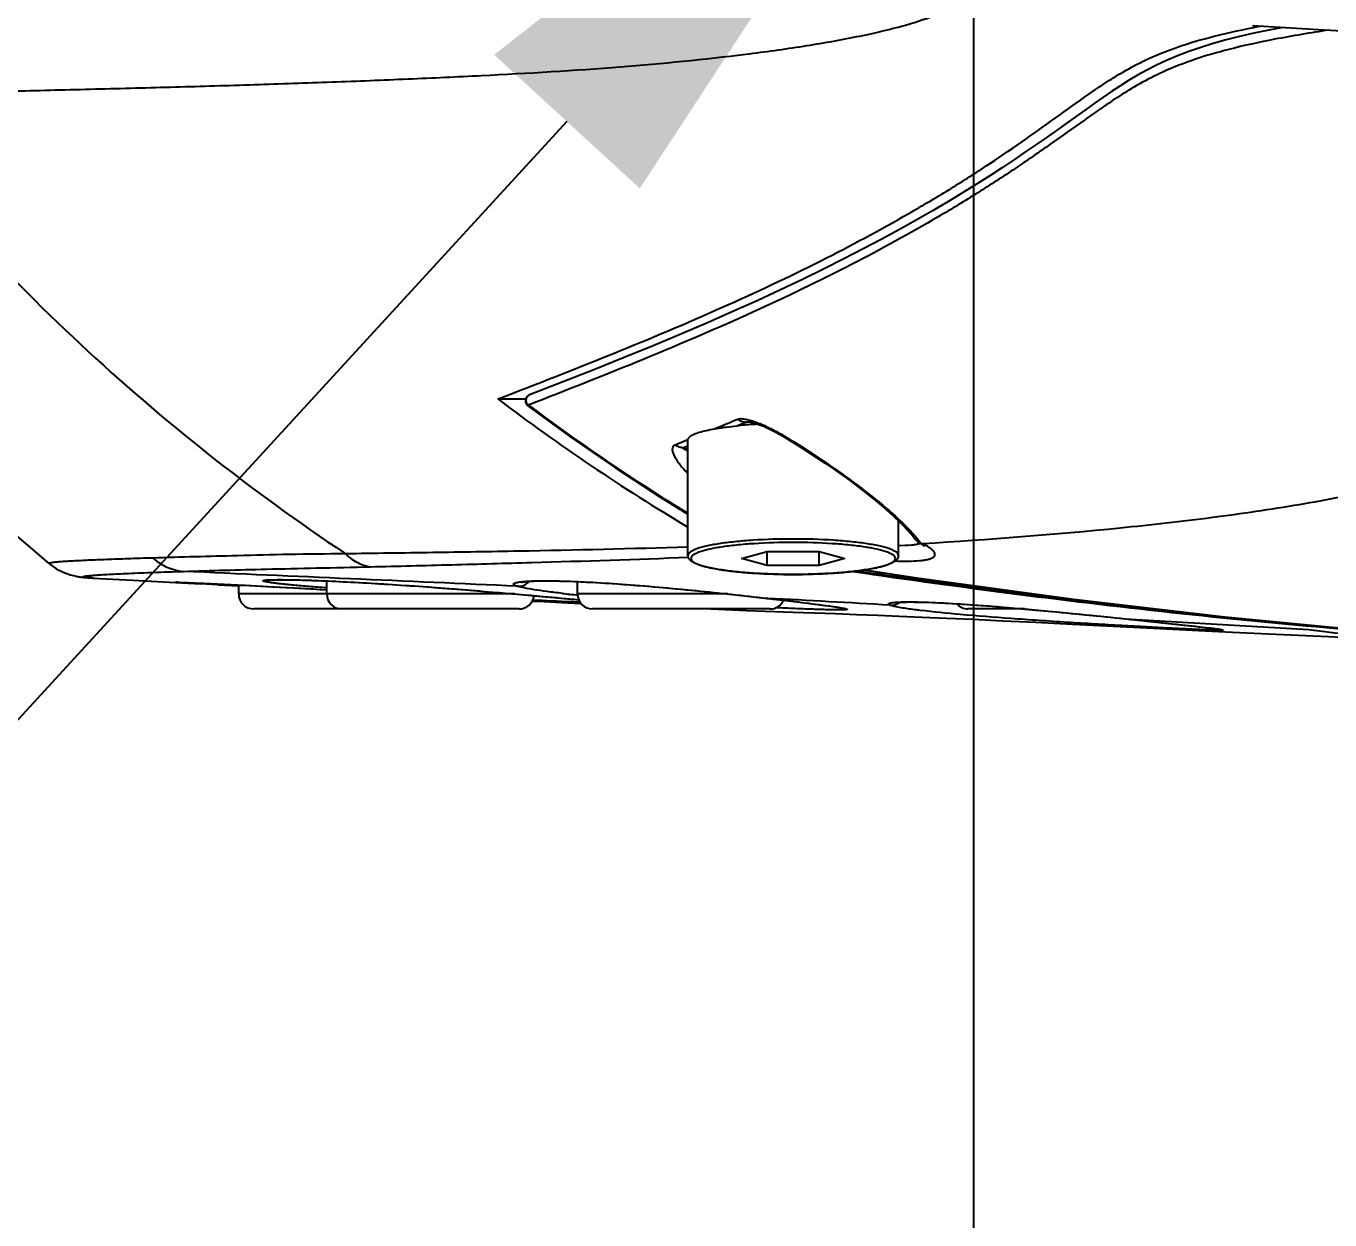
# Model space of a CAD drawing. Header units: millimetres. Extents: x 4086 to 8300, y 123 to 1549.
# Drawn here: x 7004.34 to 7015.18, y 966.24 to 976.17 of the extents above; entities that cross this region are included whole.
import ezdxf
from ezdxf import colors
from ezdxf.entities.mleader import LeaderData, LeaderLine
from ezdxf.math import Vec2, Vec3

# ---------------------------------------------------------------- set-up
doc = ezdxf.new("R2010")
doc.units = ezdxf.units.MM
for name, color, linetype in [('外形图', 7, 'Continuous'), ('多重引线', 7, 'Continuous'), ('尺寸标注', 7, 'Continuous')]:
    doc.layers.add(name, color=color, linetype=linetype)
doc.styles.add('思源黑', font='SourceHanSansCN-Normal.ttf')
doc.dimstyles.new('尺寸标注_1_4比例', dxfattribs={"dimtxt": 7, "dimasz": 6, "dimexe": 2, "dimexo": 1.5, "dimgap": 1, "dimtad": 1, "dimdec": 1, "dimlfac": 4, "dimdsep": 46, "dimtxsty": '思源黑', "dimcen": 0.09, "dimadec": 0, "dimazin": 0, "dimtp": 0.01, "dimtm": 0.01, "dimtfac": 1, "dimtdec": 1, "dimtofl": 0, "dimtmove": 0, "dimatfit": 3, "dimfxl": 1, "dimtolj": 1, "dimarcsym": 0})

# ---------------------------------------------------------------- blocks, each defined once
blk = doc.blocks.new('*D803')
at = {"layer": 'Defpoints', "color": 0}
for p in [(7012.217, 979.059), (7029.092, 964.726), (7029.092, 958.617)]:
    blk.add_point(p, dxfattribs=at)
at = {"layer": '尺寸标注', "color": 0, "lineweight": -2}
for p, q in [((7012.217, 977.559), (7012.217, 956.617)), ((7029.092, 963.226), (7029.092, 956.617)), ((7018.217, 958.617), (7023.092, 958.617)), ((7029.092, 958.617), (7054.613, 958.617))]:
    blk.add_line(p, q, dxfattribs=at)
at = {"layer": '尺寸标注', "color": 0}
for points in [[(7018.217, 959.617), (7018.217, 957.617), (7012.217, 958.617)], [(7023.092, 957.617), (7023.092, 959.617), (7029.092, 958.617)]]:
    blk.add_solid(points, dxfattribs=at)
at = {"layer": '尺寸标注', "color": 0, "insert": (7044.978, 963.241), "char_height": 7, "attachment_point": 5, "style": '思源黑'}
blk.add_mtext('\\A1;67.5', dxfattribs=at)

msp = doc.modelspace()

# ---------------------------------------------------------------- linework, layer by layer
at = {"layer": '外形图'}
for p, q in [((7014.5397, 976.1738), (7015.0885, 976.1412)), ((7014.5971, 976.1686), (7014.6043, 976.17)), ((7008.7962, 973.2072), (7008.5249, 973.1019)), ((7008.2603, 973.068), (7008.4923, 973.068)), ((7008.5084, 973.0129), (7008.5101, 973.0115)), ((7008.5105, 973.0112), (7008.5107, 973.011)), ((7010.3489, 972.8769), (7010.3483, 972.8769)), ((7010.3484, 972.8776), (7010.3486, 972.8776)), ((7010.3486, 972.8776), (7010.349, 972.8776)), ((7010.3541, 972.8772), (7010.3489, 972.8769)), ((7009.735, 972.6871), (7009.8422, 972.7303)), ((7009.8424, 971.7662), (7009.8424, 972.7292)), ((7010.6118, 972.7708), (7010.6278, 972.7614)), ((7010.6275, 972.7692), (7010.6312, 972.767)), ((7009.8006, 972.6618), (7009.8424, 972.6786)), ((7011.5924, 971.7662), (7011.5924, 972.0557)), ((7010.2874, 971.7416), (7010.5024, 971.7998)), ((7010.5024, 971.6833), (7010.2874, 971.7416)), ((7010.5024, 971.7998), (7010.9324, 971.7998)), ((7010.5024, 971.6833), (7010.5024, 971.7998)), ((7010.9324, 971.7998), (7011.1474, 971.7416)), ((7010.9324, 971.6833), (7010.9324, 971.7998)), ((7011.1474, 971.7416), (7010.9324, 971.6833)), ((7010.9324, 971.6833), (7010.5024, 971.6833)), ((7004.8757, 971.5794), (7004.8923, 971.5784)), ((7004.8923, 971.5784), (7005.2244, 971.5602)), ((7005.2244, 971.5602), (7005.5788, 971.5412)), ((7005.5788, 971.5412), (7005.7893, 971.5301)), ((7005.5889, 971.5434), (7005.5893, 971.5434)), ((7005.5893, 971.5434), (7005.5904, 971.5434)), ((7005.5904, 971.5434), (7005.592, 971.5433)), ((7005.592, 971.5433), (7005.5954, 971.5433)), ((7005.5954, 971.5433), (7005.5998, 971.5432)), ((7005.5998, 971.5432), (7005.6075, 971.543)), ((7005.6075, 971.543), (7005.6233, 971.5425)), ((7005.6233, 971.5425), (7005.6495, 971.5416)), ((7005.6495, 971.5416), (7005.7055, 971.5395)), ((7005.7055, 971.5395), (7005.7773, 971.5364)), ((7005.7773, 971.5364), (7005.8723, 971.5321)), ((7005.789, 971.5301), (7005.7883, 971.5301)), ((7005.9307, 971.5229), (7005.7893, 971.5301)), ((7005.8723, 971.5321), (7005.9801, 971.5269)), ((7005.9307, 971.5229), (7006.1049, 971.5144)), ((7005.9801, 971.5269), (7006.0976, 971.5211)), ((7006.0976, 971.5211), (7006.2419, 971.5137)), ((7006.1049, 971.4462), (7006.1049, 971.5207)), ((7006.2419, 971.5137), (7006.3886, 971.506)), ((7006.3482, 971.5629), (7006.3483, 971.563)), ((7006.3886, 971.506), (7006.5569, 971.4969)), ((7006.4063, 971.5643), (7006.4247, 971.5646)), ((7006.4247, 971.5646), (7006.4465, 971.5647)), ((7006.4465, 971.5647), (7006.4719, 971.5647)), ((7006.4719, 971.5647), (7006.5009, 971.5645)), ((7006.5009, 971.5645), (7006.5338, 971.564)), ((7006.5338, 971.564), (7006.5708, 971.5633)), ((7006.5569, 971.4969), (7006.7487, 971.4863)), ((7006.5708, 971.5633), (7006.6122, 971.5624)), ((7006.6122, 971.5624), (7006.6583, 971.5611)), ((7006.6583, 971.5611), (7006.7095, 971.5594)), ((7006.7095, 971.5594), (7006.7663, 971.5573)), ((7006.7663, 971.5573), (7006.829, 971.5548)), ((7006.829, 971.5548), (7006.8983, 971.5517)), ((7006.8376, 971.4462), (7006.8376, 971.5544)), ((7006.8983, 971.5517), (7006.9749, 971.5481)), ((7006.9749, 971.5481), (7007.0597, 971.5437)), ((7007.0597, 971.5437), (7007.1544, 971.5385)), ((7008.4544, 971.5479), (7008.455, 971.548)), ((7008.924, 971.4462), (7008.924, 971.5489)), ((7008.4019, 971.4462), (7006.1049, 971.4462)), ((7006.7487, 971.4863), (7006.8376, 971.4813)), ((7007.9972, 971.4799), (7008.1503, 971.4674)), ((7008.1503, 971.4674), (7008.2881, 971.4559)), ((7008.2199, 971.4617), (7008.2215, 971.4616)), ((7008.2881, 971.4559), (7008.4213, 971.4445)), ((7008.4213, 971.4445), (7008.5371, 971.4344)), ((7008.5371, 971.4344), (7008.6596, 971.4235)), ((7008.6596, 971.4235), (7008.7604, 971.4143)), ((7008.7604, 971.4143), (7008.8428, 971.4065)), ((7008.8428, 971.4065), (7008.9094, 971.4001)), ((7008.9094, 971.4001), (7008.934, 971.3976)), ((7010.1743, 971.4462), (7008.924, 971.4462)), ((7010.434, 971.4173), (7010.5506, 971.4038)), ((7010.5028, 971.4096), (7010.4991, 971.4098)), ((7010.4992, 971.41), (7010.5028, 971.4096)), ((7010.5506, 971.4038), (7010.6574, 971.3912)), ((7010.6574, 971.3912), (7010.7716, 971.3775)), ((7008.4376, 971.3212), (7006.2299, 971.3212)), ((7010.524, 971.3212), (7009.049, 971.3212)), ((7010.0316, 971.3212), (7010.3331, 971.3097)), ((7010.3331, 971.3097), (7010.7132, 971.2957)), ((7010.7132, 971.2957), (7010.803, 971.2924)), ((7010.7523, 971.38), (7010.7571, 971.3794)), ((7010.7716, 971.3775), (7010.8549, 971.3672)), ((7010.803, 971.2924), (7011.0705, 971.2826)), ((7010.8549, 971.3672), (7010.9238, 971.3584)), ((7010.9238, 971.3584), (7010.9804, 971.3509)), ((7010.9804, 971.3509), (7011.016, 971.3461)), ((7011.016, 971.3461), (7011.0462, 971.3418)), ((7011.0462, 971.3418), (7011.0633, 971.3392)), ((7011.0633, 971.3392), (7011.0781, 971.3369)), ((7011.0705, 971.2826), (7011.2454, 971.2761)), ((7011.0781, 971.3369), (7011.0909, 971.3349)), ((7011.5659, 971.3738), (7011.5658, 971.3738)), ((7011.6963, 971.3792), (7011.7244, 971.379)), ((7011.7244, 971.379), (7011.7564, 971.3785)), ((7011.7564, 971.3785), (7011.7926, 971.3777)), ((7011.7926, 971.3777), (7011.833, 971.3765)), ((7011.833, 971.3765), (7011.8779, 971.3748)), ((7011.8779, 971.3748), (7011.9274, 971.3726)), ((7011.9274, 971.3726), (7011.9817, 971.3699)), ((7011.9817, 971.3699), (7012.0413, 971.3667)), ((7012.0413, 971.3667), (7012.1065, 971.3627)), ((7012.1065, 971.3627), (7012.1781, 971.358)), ((7012.6422, 971.3212), (7012.1716, 971.3212)), ((7012.1781, 971.358), (7012.2562, 971.3526)), ((7012.2562, 971.3526), (7012.3412, 971.3462)), ((7012.3412, 971.3462), (7012.4336, 971.3389)), ((7012.4336, 971.3389), (7012.5347, 971.3305)), ((7012.5347, 971.3305), (7012.6459, 971.3209)), ((7011.2454, 971.2761), (7011.4203, 971.2693)), ((7011.4203, 971.2693), (7011.6001, 971.2621)), ((7011.6001, 971.2621), (7011.7895, 971.2542)), ((7011.7895, 971.2542), (7011.9933, 971.2454)), ((7011.9933, 971.2454), (7012.2159, 971.2353)), ((7012.2159, 971.2353), (7012.4618, 971.2238)), ((7012.4618, 971.2238), (7012.7353, 971.2106)), ((7012.7353, 971.2106), (7013.0398, 971.1955)), ((7013.1479, 971.2733), (7013.304, 971.2575)), ((7013.304, 971.2575), (7013.455, 971.2419)), ((7013.455, 971.2419), (7013.587, 971.2281)), ((7013.523, 971.2351), (7013.5252, 971.2349)), ((7013.5252, 971.2347), (7013.523, 971.2349)), ((7013.5252, 971.2345), (7013.6207, 971.2246)), ((7013.527, 971.2344), (7013.5252, 971.2345)), ((7015.0073, 971.1468), (7013.527, 971.2344)), ((7013.587, 971.2281), (7013.8906, 971.1958)), ((7013.8906, 971.1958), (7013.9916, 971.1849)), ((7013.9916, 971.1849), (7014.079, 971.1753)), ((7014.079, 971.1753), (7014.151, 971.167)), ((7013.7671, 971.1589), (7014.1994, 971.1373)), ((7014.151, 971.167), (7014.1932, 971.162)), ((7014.1793, 971.1639), (7014.1852, 971.1632)), ((7014.1932, 971.162), (7014.2142, 971.1594)), ((7014.2142, 971.1594), (7014.2311, 971.1572)), ((7014.2311, 971.1572), (7014.2404, 971.1559)), ((7014.2404, 971.1559), (7014.2481, 971.1548)), ((7014.2658, 971.1526), (7014.2668, 971.1524))]:
    msp.add_line(p, q, dxfattribs=at)
for points in [[(7014.7917, 976.1588), (7014.6736, 976.1363), (7014.5485, 976.1101), (7014.431, 976.0832), (7014.3192, 976.055), (7014.2117, 976.0251), (7014.1082, 975.9932), (7014.009, 975.9592), (7013.9142, 975.9231), (7013.8241, 975.885), (7013.7389, 975.8451), (7013.6583, 975.8036), (7013.5815, 975.7609), (7013.5077, 975.7168), (7013.4357, 975.6715), (7013.3646, 975.6246), (7013.2934, 975.5763), (7013.2215, 975.5262), (7013.1482, 975.4744), (7013.073, 975.4209), (7012.9955, 975.3656), (7012.9153, 975.3084), (7012.8319, 975.2494), (7012.7449, 975.1885), (7012.6537, 975.1257), (7012.5581, 975.0609), (7012.4577, 974.9941), (7012.3521, 974.9255), (7012.2413, 974.8551), (7012.125, 974.7829), (7012.003, 974.709), (7011.8751, 974.6335), (7011.7411, 974.5563), (7011.6007, 974.4776), (7011.4537, 974.3974), (7011.2999, 974.3158), (7011.1391, 974.2327), (7010.9709, 974.1482), (7010.795, 974.0623), (7010.6108, 973.9749), (7010.4179, 973.8858), (7010.2159, 973.795), (7010.0043, 973.7023), (7009.783, 973.6076), (7009.5517, 973.5109), (7009.3103, 973.412), (7009.0585, 973.3108), (7008.7962, 973.2072)], [(7015.0885, 976.1412), (7015.58, 976.1131), (7016.0716, 976.086), (7016.5631, 976.0598), (7017.0547, 976.0347), (7017.5462, 976.0106), (7018.0378, 975.9875), (7018.5293, 975.9654), (7019.0208, 975.9443), (7019.5123, 975.9242), (7020.0038, 975.9051), (7020.4953, 975.887), (7020.9867, 975.87), (7021.4781, 975.8539), (7021.9695, 975.8388), (7022.4608, 975.8248), (7022.9521, 975.8117), (7023.4434, 975.7997), (7023.9346, 975.7886)], [(7001.0927, 975.559), (7001.3853, 975.124), (7001.6946, 974.693), (7002.0168, 974.2718), (7002.3509, 973.8616), (7002.6957, 973.4634), (7003.0503, 973.0783), (7003.4133, 972.7075), (7003.7834, 972.3517), (7004.1591, 972.0119), (7004.5239, 971.7014)], [(7008.5249, 973.1019), (7008.5211, 973.1003), (7008.5165, 973.0979), (7008.5117, 973.0948), (7008.5071, 973.091), (7008.5026, 973.0865), (7008.4986, 973.0812), (7008.4952, 973.0752), (7008.4925, 973.0687), (7008.4908, 973.062), (7008.49, 973.0552), (7008.4901, 973.0483), (7008.4911, 973.0415), (7008.493, 973.0349), (7008.4958, 973.0285), (7008.4995, 973.0226), (7008.5037, 973.0173), (7008.5084, 973.0129)], [(7008.5108, 973.0109), (7008.8677, 972.7509), (7009.2385, 972.4953), (7009.6172, 972.249), (7009.8424, 972.1108)], [(7010.3484, 972.8776), (7010.3492, 972.8776), (7010.3511, 972.8775), (7010.3541, 972.8772), (7010.358, 972.8767), (7010.3628, 972.8759), (7010.3685, 972.8748), (7010.3751, 972.8734), (7010.3825, 972.8716), (7010.3906, 972.8695), (7010.3994, 972.867), (7010.4089, 972.8641), (7010.419, 972.8608), (7010.4297, 972.8571), (7010.441, 972.853), (7010.4529, 972.8485), (7010.4654, 972.8435), (7010.4786, 972.8379), (7010.4925, 972.8319), (7010.5072, 972.8252), (7010.5226, 972.818), (7010.5389, 972.81), (7010.556, 972.8013), (7010.5738, 972.7919), (7010.5924, 972.7817), (7010.6118, 972.7708)], [(7010.6278, 972.7614), (7010.6956, 972.7204), (7010.7682, 972.6754), (7010.8406, 972.6292), (7010.9124, 972.5822), (7010.9832, 972.5347), (7011.0525, 972.487), (7011.1199, 972.4393), (7011.1851, 972.392), (7011.2478, 972.3453), (7011.3077, 972.2994), (7011.3646, 972.2544), (7011.4182, 972.2107), (7011.4683, 972.1684), (7011.5149, 972.1276), (7011.5579, 972.0886)], [(7011.5579, 972.0886), (7011.597, 972.0513), (7011.6324, 972.016), (7011.664, 971.9828), (7011.6918, 971.9518), (7011.7159, 971.9232), (7011.7334, 971.9009)], [(7011.762, 971.876), (7011.7708, 971.8709), (7011.7825, 971.8639)], [(7011.7825, 971.8639), (7011.7921, 971.8578), (7011.7997, 971.8525), (7011.8054, 971.8483), (7011.8093, 971.8452), (7011.8115, 971.8432), (7011.812, 971.8427)], [(7004.5239, 971.7014), (7004.5412, 971.6877), (7004.5636, 971.6717), (7004.5845, 971.6584), (7004.6042, 971.6471), (7004.6228, 971.6375), (7004.6405, 971.6292), (7004.6577, 971.622), (7004.6742, 971.6157), (7004.6898, 971.6103), (7004.7044, 971.6057), (7004.7178, 971.602), (7004.73, 971.5989), (7004.7412, 971.5963), (7004.7516, 971.5941), (7004.7614, 971.5922), (7004.7706, 971.5906), (7004.7792, 971.5892), (7004.7874, 971.5879), (7004.7953, 971.5869), (7004.8028, 971.5859), (7004.8102, 971.585), (7004.8174, 971.5842), (7004.8245, 971.5835), (7004.8315, 971.5828), (7004.8386, 971.5822), (7004.8457, 971.5816), (7004.8529, 971.581), (7004.8603, 971.5805), (7004.8757, 971.5794)], [(7011.3137, 971.6462), (7011.7458, 971.5793), (7013.0482, 971.4016), (7014.3081, 971.2545), (7015.5438, 971.1357), (7016.7734, 971.0431), (7018.0198, 970.975), (7019.3108, 970.9304), (7019.3794, 970.9288)], [(7006.3483, 971.5614), (7006.3483, 971.5614), (7006.3489, 971.5615), (7006.35, 971.5616), (7006.3517, 971.5618), (7006.3539, 971.562), (7006.3567, 971.5623), (7006.36, 971.5625), (7006.3638, 971.5628), (7006.3681, 971.563), (7006.3729, 971.5633), (7006.3783, 971.5635), (7006.3843, 971.5637), (7006.3909, 971.5639), (7006.3982, 971.5641), (7006.4063, 971.5643)], [(7007.1544, 971.5385), (7007.2616, 971.5322), (7007.3205, 971.5285), (7007.3834, 971.5245), (7007.4509, 971.5201), (7007.5239, 971.5152), (7007.6014, 971.5097), (7007.6812, 971.504), (7007.7611, 971.4981), (7007.8403, 971.4921), (7007.919, 971.486), (7007.9972, 971.4799)], [(7008.4554, 971.5442), (7008.4553, 971.5442), (7008.4556, 971.5442), (7008.4568, 971.5445), (7008.4589, 971.545), (7008.462, 971.5455), (7008.4658, 971.5461), (7008.4705, 971.5468), (7008.476, 971.5475), (7008.4823, 971.5483), (7008.4893, 971.549), (7008.4971, 971.5497), (7008.5058, 971.5504), (7008.5152, 971.5511), (7008.5255, 971.5518), (7008.5366, 971.5524), (7008.5487, 971.553), (7008.5617, 971.5535), (7008.5757, 971.5539), (7008.5907, 971.5543), (7008.6068, 971.5547), (7008.624, 971.5549), (7008.6423, 971.5551), (7008.6618, 971.5552), (7008.6824, 971.5551), (7008.7043, 971.555), (7008.7275, 971.5547), (7008.7519, 971.5543), (7008.7775, 971.5538), (7008.8045, 971.5531), (7008.8328, 971.5523), (7008.8625, 971.5513), (7008.8937, 971.5501), (7008.9266, 971.5488), (7008.9612, 971.5472), (7008.9977, 971.5455), (7009.0363, 971.5435), (7009.0767, 971.5413), (7009.1193, 971.5388), (7009.1638, 971.536), (7009.2103, 971.533), (7009.2588, 971.5297), (7009.3095, 971.5261), (7009.3624, 971.5221), (7009.4177, 971.5178), (7009.4753, 971.5132), (7009.5355, 971.5082), (7009.5993, 971.5027), (7009.6675, 971.4966), (7009.7403, 971.4899), (7009.8171, 971.4826), (7009.8969, 971.4749), (7009.9776, 971.4668), (7010.0574, 971.4586), (7010.1357, 971.4503), (7010.2126, 971.4421), (7010.2881, 971.4338), (7010.3621, 971.4255), (7010.434, 971.4173)], [(7008.5477, 971.3874), (7008.6465, 971.3824), (7008.8388, 971.3731), (7008.952, 971.3677)], [(7011.0909, 971.3349), (7011.1017, 971.3331), (7011.1065, 971.3322), (7011.1108, 971.3315), (7011.1147, 971.3307), (7011.1182, 971.3301), (7011.1213, 971.3295), (7011.1239, 971.3289), (7011.1262, 971.3284), (7011.128, 971.328), (7011.1293, 971.3277), (7011.1302, 971.3275), (7011.1304, 971.3275)], [(7011.5658, 971.3738), (7011.5666, 971.374), (7011.5681, 971.3742), (7011.5702, 971.3745), (7011.5729, 971.3749), (7011.5762, 971.3752), (7011.58, 971.3756), (7011.5845, 971.376), (7011.5895, 971.3764), (7011.595, 971.3768), (7011.6012, 971.3772), (7011.6078, 971.3776), (7011.6151, 971.3779), (7011.6229, 971.3782), (7011.6313, 971.3785), (7011.6404, 971.3787), (7011.6501, 971.3789), (7011.6605, 971.3791), (7011.6716, 971.3792), (7011.6835, 971.3792), (7011.6963, 971.3792)], [(7012.6459, 971.3209), (7012.7698, 971.3096), (7012.838, 971.3033), (7012.9114, 971.2964), (7012.9892, 971.2889), (7013.0687, 971.2811), (7013.1479, 971.2733)], [(7013.0398, 971.1955), (7013.3808, 971.1783), (7013.7671, 971.1589)], [(7014.1994, 971.1373), (7014.4306, 971.126), (7014.6703, 971.1144), (7014.9172, 971.1027), (7015.1701, 971.0909), (7015.4273, 971.0791), (7015.6876, 971.0675), (7015.8832, 971.0589)], [(7014.2481, 971.1548), (7014.2543, 971.1538), (7014.2569, 971.1534), (7014.2592, 971.1531), (7014.2611, 971.1527), (7014.2627, 971.1525), (7014.264, 971.1522), (7014.2649, 971.1521), (7014.2654, 971.152), (7014.2656, 971.1519)]]:
    msp.add_lwpolyline(points, dxfattribs=at)
for centre, radius, start, end in [((7018.5295, 986.608), 16.9937, 232.8222, 239.25621), ((7018.6859, 986.5823), 16.9544, 233.13715, 238.55693), ((6996.4332, 1005.979), 35.8507, 292.34301, 292.6804), ((6996.8999, 1005.0682), 34.8793, 292.50457, 292.63424), ((7010.6643, 967.7121), 5.1744, 93.50205, 93.78126), ((7011.809, 971.9599), 0.0962, 240.74721, 252.30079), ((7021.6248, 1042.4596), 71.5779, 261.673071, 263.824946), ((7005.5774, 970.7524), 0.7912, 88.70831, 89.31998), ((7005.6385, 972.1544), 0.6146, 265.1832, 265.32862), ((7006.2299, 971.4462), 0.125, 180, 270), ((7006.9626, 971.4462), 0.125, 180, 270), ((7008.4376, 971.4462), 0.125, 270, 353.58082), ((7009.9501, 981.8558), 10.4688, 263.67939, 264.37674), ((7009.049, 971.4462), 0.125, 180, 270), ((6997.362, 723.9934), 247.7648, 86.723521, 86.959762), ((7004.1701, 916.8811), 54.895, 83.11342, 83.37567), ((7010.524, 971.4462), 0.125, 270, 335.09544), ((7011.5328, 971.4769), 0.124, 265.36284, 306.68527), ((7012.1716, 971.4462), 0.125, 220.82266, 270)]:
    msp.add_arc(centre, radius, start, end, dxfattribs=at)
for points, knots in [([(7043.5726, 976.4199), (7041.1623, 976.2745), (7037.5431, 976.1108), (7032.7147, 976.0015), (7029.0924, 975.9742), (7025.4702, 976.0015), (7020.6418, 976.1108), (7017.0226, 976.2745), (7014.6122, 976.4199)], [0, 0, 0, 0, 0.2499965, 0.3749982, 0.5, 0.6250018, 0.7500035, 1, 1, 1, 1]), ([(7012.0125, 976.303), (7011.8954, 976.2519), (7011.6413, 976.1668), (7011.2341, 976.0735), (7010.7901, 975.9965), (7010.1358, 975.9059), (7009.2443, 975.8193), (7008.3066, 975.7636), (7007.5069, 975.7268), (7006.8766, 975.7018), (7006.2315, 975.6798), (7005.5755, 975.6608), (7004.9116, 975.644), (7004.2427, 975.6273), (7003.5729, 975.614), (7003.1263, 975.6072), (7002.9038, 975.6036)], [0, 0, 0, 0, 0.0418027, 0.087434, 0.1366952, 0.1892684, 0.303674, 0.429834, 0.4967775, 0.5657683, 0.6363546, 0.708091, 0.7806409, 0.8537785, 0.9271364, 1, 1, 1, 1]), ([(7008.2603, 973.068), (7008.5826, 973.1918), (7009.2088, 973.4371), (7010.1079, 973.8145), (7010.9282, 974.2), (7011.5525, 974.5339), (7012.0073, 974.8033), (7012.3199, 975.0019), (7012.6143, 975.2022), (7012.8968, 975.4045), (7013.1308, 975.5735), (7013.327, 975.7068), (7013.4919, 975.8087), (7013.6876, 975.9097), (7013.9321, 976.0062), (7014.2402, 976.0953), (7014.4702, 976.1444), (7014.5971, 976.1686)], [0, 0, 0, 0, 0.1459585, 0.2843758, 0.4122266, 0.5290503, 0.583592, 0.6356904, 0.6856295, 0.7341255, 0.7826059, 0.8076903, 0.8344151, 0.8645316, 0.9006403, 0.9453804, 1, 1, 1, 1]), ([(7015.1717, 976.1365), (7015.0215, 976.1138), (7014.743, 976.0676), (7014.2788, 975.9673), (7013.8996, 975.8459), (7013.6056, 975.6956), (7013.4372, 975.5929), (7013.285, 975.4907), (7013.0926, 975.3555), (7012.8543, 975.1846), (7012.5601, 974.9812), (7012.25, 974.7795), (7011.8002, 974.5058), (7011.1814, 974.1665), (7010.3656, 973.7749), (7009.4671, 973.391), (7008.8392, 973.1426), (7008.515, 973.0176)], [0, 0, 0, 0, 0.0615271, 0.1142707, 0.1924334, 0.2217541, 0.2478177, 0.2722713, 0.296012, 0.3430746, 0.3910596, 0.4408584, 0.492869, 0.6043029, 0.7265359, 0.8592433, 1, 1, 1, 1]), ([(7002.9038, 975.6036), (7003.4703, 974.861), (7004.7344, 973.4679), (7006.21, 972.3019), (7006.9904, 971.7829)], [0, 0, 0, 0, 0.4991612, 1, 1, 1, 1]), ([(7008.515, 973.0176), (7008.5085, 973.0232), (7008.4982, 973.038), (7008.4947, 973.0641), (7008.5038, 973.0884), (7008.5175, 973.099), (7008.5249, 973.1019)], [0, 0, 0, 0, 0.2570791, 0.5138702, 0.7615188, 1, 1, 1, 1]), ([(7008.5125, 973.0158), (7008.512, 973.0153), (7008.5108, 973.0143), (7008.5097, 973.012), (7008.5105, 973.0112)], [0, 0, 0, 0, 0.3881867, 1, 1, 1, 1]), ([(7011.7949, 971.8661), (7012.3428, 971.9003), (7013.1474, 971.9606), (7014.192, 972.078), (7014.9168, 972.1839), (7015.5956, 972.3145), (7016.411, 972.5234), (7016.9878, 972.7467), (7017.3321, 972.9419)], [0, 0, 0, 0, 0.2899477, 0.4260786, 0.5551882, 0.6768136, 0.7909253, 1, 1, 1, 1]), ([(7009.8424, 972.7292), (7009.8424, 972.7439), (7009.8688, 972.7648), (7009.907, 972.7816), (7009.9548, 972.7971), (7010.0136, 972.8111), (7010.0837, 972.8241), (7010.1637, 972.8357), (7010.2204, 972.842), (7010.2502, 972.845)], [0, 0, 0, 0, 0.1009524, 0.1879774, 0.3018425, 0.44189, 0.6065046, 0.7934455, 1, 1, 1, 1]), ([(7010.4263, 972.8583), (7010.411, 972.8575), (7010.3523, 972.854), (7010.2936, 972.8493), (7010.2502, 972.845)], [0, 0, 0, 0, 0.2595113, 1, 1, 1, 1]), ([(7010.2569, 972.9006), (7010.2659, 972.9043), (7010.2892, 972.9053), (7010.3261, 972.9002), (7010.3695, 972.889), (7010.4353, 972.8667), (7010.5229, 972.8281), (7010.5922, 972.7903), (7010.6275, 972.7692)], [0, 0, 0, 0, 0.0731202, 0.1690122, 0.2818791, 0.4081125, 0.6907801, 1, 1, 1, 1]), ([(7010.257, 972.9006), (7010.2618, 972.8969), (7010.2815, 972.8836), (7010.3053, 972.8763), (7010.323, 972.8753)], [0, 0, 0, 0, 0.2557507, 1, 1, 1, 1]), ([(7010.323, 972.8753), (7010.325, 972.8755), (7010.3335, 972.8765), (7010.342, 972.8772), (7010.3484, 972.8776)], [0, 0, 0, 0, 0.2442934, 1, 1, 1, 1]), ([(7010.6278, 972.7614), (7010.627, 972.7618), (7010.6265, 972.765), (7010.6271, 972.7675), (7010.6275, 972.7692)], [0, 0, 0, 0, 0.3387775, 1, 1, 1, 1]), ([(7010.6312, 972.767), (7010.7498, 972.6961), (7010.9788, 972.5498), (7011.2971, 972.3217), (7011.5337, 972.128), (7011.689, 971.9768), (7011.7527, 971.9039), (7011.7797, 971.8682)], [0, 0, 0, 0, 0.2829522, 0.5562922, 0.8020572, 0.9083251, 1, 1, 1, 1]), ([(7009.8424, 972.4478), (7009.8298, 972.4601), (7009.8062, 972.4845), (7009.775, 972.5216), (7009.7498, 972.5572), (7009.7307, 972.5906), (7009.7184, 972.6213), (7009.7131, 972.6486), (7009.7162, 972.6694), (7009.725, 972.6818), (7009.7315, 972.6857), (7009.735, 972.6871)], [0, 0, 0, 0, 0.1837563, 0.3520356, 0.5033638, 0.6365502, 0.7506959, 0.8456183, 0.9237775, 0.9603875, 1, 1, 1, 1]), ([(7009.8005, 972.6617), (7009.7947, 972.6621), (7009.7712, 972.6654), (7009.749, 972.6762), (7009.735, 972.6871)], [0, 0, 0, 0, 0.246925, 1, 1, 1, 1]), ([(7009.8423, 972.632), (7009.8337, 972.6372), (7009.8194, 972.6465), (7009.8054, 972.6566), (7009.8005, 972.6617)], [0, 0, 0, 0, 0.5842213, 1, 1, 1, 1]), ([(7009.8006, 972.6618), (7009.8038, 972.6607), (7009.8175, 972.6563), (7009.8314, 972.6522), (7009.842, 972.6494)], [0, 0, 0, 0, 0.2359885, 1, 1, 1, 1]), ([(7006.9904, 971.7829), (7007.1123, 971.7842), (7007.3552, 971.7875), (7007.8374, 971.794), (7008.6663, 971.8077), (7009.374, 971.824), (7009.8424, 971.8383)], [0, 0, 0, 0, 0.1281912, 0.2554664, 0.5071687, 1, 1, 1, 1]), ([(7011.5924, 971.7662), (7011.5924, 971.7768), (7011.5778, 971.7932), (7011.5531, 971.8074), (7011.5096, 971.826), (7011.4366, 971.8455), (7011.3516, 971.8612), (7011.2709, 971.8726), (7011.1763, 971.8834), (7010.9915, 971.8985), (7010.7174, 971.9063), (7010.4434, 971.8985), (7010.2586, 971.8834), (7010.164, 971.8726), (7010.0833, 971.8612), (7009.9982, 971.8455), (7009.9252, 971.826), (7009.8818, 971.8074), (7009.8571, 971.7932), (7009.8424, 971.7768), (7009.8424, 971.7662)], [0, 0, 0, 0, 0.0174678, 0.0310845, 0.0485612, 0.0951981, 0.1565185, 0.1920899, 0.2305244, 0.3145554, 0.5, 0.6854446, 0.7694756, 0.8079101, 0.8434815, 0.9048019, 0.9514388, 0.9689155, 0.9825322, 1, 1, 1, 1]), ([(7011.5674, 971.7416), (7011.5674, 971.7518), (7011.5532, 971.7678), (7011.5292, 971.7816), (7011.487, 971.7996), (7011.4161, 971.8186), (7011.3334, 971.8338), (7011.255, 971.8448), (7011.1632, 971.8554), (7010.9836, 971.87), (7010.7174, 971.8776), (7010.4512, 971.87), (7010.2717, 971.8554), (7010.1798, 971.8448), (7010.1014, 971.8338), (7010.0188, 971.8186), (7009.9479, 971.7996), (7009.9057, 971.7816), (7009.8816, 971.7678), (7009.8674, 971.7518), (7009.8674, 971.7416)], [0, 0, 0, 0, 0.0174677, 0.0310845, 0.0485612, 0.095198, 0.1565184, 0.1920899, 0.2305244, 0.3145553, 0.5, 0.6854447, 0.7694756, 0.8079101, 0.8434816, 0.904802, 0.9514388, 0.9689155, 0.9825323, 1, 1, 1, 1]), ([(7011.5661, 971.7204), (7011.6033, 971.7192), (7011.6707, 971.7182), (7011.7505, 971.7212), (7011.8033, 971.727), (7011.8342, 971.7324), (7011.8592, 971.7392), (7011.8781, 971.7474), (7011.8913, 971.7572), (7011.898, 971.7698), (7011.8964, 971.7842), (7011.8879, 971.7986), (7011.8734, 971.8139), (7011.8529, 971.8304), (7011.8262, 971.8482), (7011.8061, 971.8599), (7011.7951, 971.866)], [0, 0, 0, 0, 0.2274884, 0.412588, 0.4881826, 0.5521779, 0.6046138, 0.6459882, 0.677776, 0.7034998, 0.7295194, 0.7620308, 0.8043689, 0.8579085, 0.9231088, 1, 1, 1, 1]), ([(7011.5927, 971.8506), (7011.6301, 971.8501), (7011.6812, 971.8507), (7011.7414, 971.859), (7011.7642, 971.8654), (7011.7733, 971.8695)], [0, 0, 0, 0, 0.6144531, 0.8360315, 1, 1, 1, 1]), ([(7011.7797, 971.8682), (7011.7826, 971.8673), (7011.7868, 971.8665), (7011.792, 971.8654), (7011.7941, 971.8661), (7011.7949, 971.8661)], [0, 0, 0, 0, 0.5838665, 0.8276406, 1, 1, 1, 1]), ([(7004.5239, 971.7014), (7004.5213, 971.7035), (7004.5376, 971.7078), (7004.5482, 971.7089), (7004.5728, 971.7121), (7004.6013, 971.7144), (7004.6383, 971.7173), (7004.6819, 971.72), (7004.7545, 971.7241), (7004.8628, 971.7291), (7005.0134, 971.7352), (7005.1914, 971.7415), (7005.3192, 971.7457), (7005.3875, 971.7478)], [0, 0, 0, 0, 0.0114163, 0.0290535, 0.054918, 0.0890424, 0.1314288, 0.182068, 0.2409281, 0.3830992, 0.5573723, 0.763114, 1, 1, 1, 1]), ([(7005.3875, 971.7478), (7005.6236, 971.7551), (7006.0023, 971.7641), (7006.5366, 971.7783), (7006.8348, 971.7813), (7006.9904, 971.7829)], [0, 0, 0, 0, 0.4419653, 0.7087967, 1, 1, 1, 1]), ([(7005.3875, 971.7478), (7005.4233, 971.7159), (7005.5042, 971.663), (7005.5979, 971.6384), (7005.6448, 971.634)], [0, 0, 0, 0, 0.504334, 1, 1, 1, 1]), ([(7006.9904, 971.7829), (7007.0196, 971.7537), (7007.085, 971.7043), (7007.163, 971.678), (7007.2019, 971.6721)], [0, 0, 0, 0, 0.5116212, 1, 1, 1, 1]), ([(7007.2019, 971.6721), (7007.4268, 971.6776), (7007.8736, 971.6894), (7008.7552, 971.7133), (7009.4118, 971.7346), (7009.8465, 971.7516)], [0, 0, 0, 0, 0.2550853, 0.5067594, 1, 1, 1, 1]), ([(7011.5924, 971.7662), (7011.5924, 971.7573), (7011.5868, 971.7396), (7011.5675, 971.72), (7011.5426, 971.7048), (7011.5117, 971.6915), (7011.4744, 971.6792), (7011.4118, 971.663), (7011.3179, 971.6457), (7011.189, 971.6295), (7011.0422, 971.6174), (7010.883, 971.6099), (7010.7174, 971.6074), (7010.5519, 971.6099), (7010.3927, 971.6174), (7010.2459, 971.6295), (7010.1169, 971.6457), (7010.023, 971.663), (7009.9605, 971.6792), (7009.9231, 971.6915), (7009.8923, 971.7048), (7009.8673, 971.72), (7009.8481, 971.7396), (7009.8424, 971.7573), (7009.8424, 971.7662)], [0, 0, 0, 0, 0.0145897, 0.0286916, 0.0440917, 0.0621682, 0.0835058, 0.1082752, 0.1678459, 0.2394488, 0.3206896, 0.4086299, 0.5000002, 0.5913705, 0.6793108, 0.7605515, 0.8321544, 0.891725, 0.9164944, 0.937832, 0.9559085, 0.9713084, 0.9854104, 1, 1, 1, 1]), ([(7009.8674, 971.7416), (7009.8674, 971.7313), (7009.8816, 971.7153), (7009.9057, 971.7016), (7009.9479, 971.6835), (7010.0188, 971.6646), (7010.1014, 971.6493), (7010.1798, 971.6383), (7010.2717, 971.6277), (7010.4512, 971.6131), (7010.7174, 971.6055), (7010.9836, 971.6131), (7011.1632, 971.6277), (7011.255, 971.6383), (7011.3334, 971.6493), (7011.4161, 971.6646), (7011.487, 971.6835), (7011.5292, 971.7016), (7011.5532, 971.7153), (7011.5674, 971.7313), (7011.5674, 971.7416)], [0, 0, 0, 0, 0.0174677, 0.0310845, 0.0485612, 0.095198, 0.1565184, 0.1920899, 0.2305244, 0.3145553, 0.5, 0.6854447, 0.7694756, 0.8079101, 0.8434816, 0.904802, 0.9514388, 0.9689155, 0.9825323, 1, 1, 1, 1]), ([(7004.9001, 971.578), (7004.887, 971.5787), (7004.8687, 971.5798), (7004.8464, 971.5817), (7004.8339, 971.5831), (7004.8242, 971.5844), (7004.818, 971.5856), (7004.8144, 971.5867), (7004.8128, 971.5874), (7004.8118, 971.5881), (7004.8115, 971.5897), (7004.8146, 971.5912), (7004.819, 971.5925), (7004.827, 971.5941), (7004.8375, 971.5957), (7004.8509, 971.5973), (7004.8746, 971.5998), (7004.9115, 971.6028), (7004.9643, 971.6063), (7005.0286, 971.61), (7005.1043, 971.6138), (7005.2274, 971.6192), (7005.4089, 971.6262), (7005.5614, 971.6314), (7005.6449, 971.634)], [0, 0, 0, 0, 0.0425481, 0.0592091, 0.0727945, 0.0833103, 0.0907764, 0.0933854, 0.0952727, 0.0965079, 0.0973452, 0.0999839, 0.1054189, 0.113881, 0.1254223, 0.1400637, 0.1578134, 0.2026401, 0.2598931, 0.3295132, 0.4113957, 0.5054037, 0.7291699, 1, 1, 1, 1]), ([(7005.6448, 971.634), (7005.8745, 971.6411), (7006.2433, 971.6508), (7006.7624, 971.6625), (7007.0517, 971.6683), (7007.2019, 971.6721)], [0, 0, 0, 0, 0.4427152, 0.7105472, 1, 1, 1, 1]), ([(7016.7023, 971.047), (7015.784, 971.1046), (7013.9497, 971.2613), (7012.1241, 971.4969), (7011.2137, 971.6305)], [0, 0, 0, 0, 0.4999962, 1, 1, 1, 1]), ([(7011.3165, 971.6439), (7011.9838, 971.5424), (7013.3213, 971.3573), (7015.3351, 971.1423), (7017.3552, 970.9969), (7018.7045, 970.9449), (7019.3792, 970.9287)], [0, 0, 0, 0, 0.2500017, 0.5000015, 0.7500001, 1, 1, 1, 1]), ([(7005.5869, 971.542), (7005.5834, 971.5423), (7005.5695, 971.5436), (7005.5833, 971.5436), (7005.5867, 971.5435)], [0, 0, 0, 0, 0.5057169, 1, 1, 1, 1]), ([(7005.7883, 971.5301), (7005.7451, 971.5324), (7005.6784, 971.5361), (7005.6118, 971.5399), (7005.5885, 971.5419)], [0, 0, 0, 0, 0.6489828, 1, 1, 1, 1]), ([(7005.5952, 971.5434), (7005.6442, 971.5423), (7005.7857, 971.536), (7006.0535, 971.5237), (7006.4187, 971.5046), (7006.6912, 971.4895), (7006.8375, 971.4813)], [0, 0, 0, 0, 0.1180975, 0.3416409, 0.646548, 1, 1, 1, 1]), ([(7006.8373, 971.4963), (7006.7884, 971.5), (7006.6973, 971.5071), (7006.5881, 971.5165), (7006.5117, 971.5239), (7006.4632, 971.5289), (7006.4211, 971.5336), (7006.3855, 971.5381), (7006.3599, 971.5418), (7006.343, 971.5447), (7006.3328, 971.5466), (7006.3244, 971.5484), (7006.3177, 971.5502), (7006.3127, 971.5518), (7006.3096, 971.5533), (7006.3075, 971.5549), (7006.3083, 971.5572), (7006.311, 971.5582), (7006.315, 971.5594), (7006.3209, 971.5604), (7006.3321, 971.5619), (7006.3414, 971.5625), (7006.3482, 971.5629)], [0, 0, 0, 0, 0.2555813, 0.4755694, 0.5707505, 0.6553943, 0.7291236, 0.7915662, 0.8423537, 0.8632979, 0.8812557, 0.8962198, 0.9081897, 0.9171827, 0.9232713, 0.9267713, 0.9293497, 0.9338471, 0.9411152, 0.9513281, 0.9645384, 1, 1, 1, 1]), ([(7006.3483, 971.563), (7006.3822, 971.565), (7006.4694, 971.5655), (7006.6261, 971.5628), (7006.832, 971.5553), (7007.0774, 971.5433), (7007.351, 971.5271), (7007.7351, 971.501), (7008.0265, 971.4779), (7008.2199, 971.4617)], [0, 0, 0, 0, 0.054377, 0.1392872, 0.2508702, 0.383978, 0.5324489, 0.6894184, 1, 1, 1, 1]), ([(7008.4236, 971.5091), (7008.4181, 971.5109), (7008.4089, 971.5142), (7008.3988, 971.5191), (7008.3938, 971.5233), (7008.3919, 971.5261), (7008.3916, 971.5291), (7008.3931, 971.5319), (7008.3959, 971.5343), (7008.4023, 971.5377), (7008.414, 971.5413), (7008.4323, 971.5451), (7008.4464, 971.547), (7008.4544, 971.5479)], [0, 0, 0, 0, 0.1627325, 0.2755425, 0.3147451, 0.3445753, 0.3692316, 0.3955535, 0.4293828, 0.473686, 0.5981995, 0.7734006, 1, 1, 1, 1]), ([(7008.7976, 971.4507), (7008.7545, 971.4555), (7008.6756, 971.4648), (7008.5694, 971.4798), (7008.4877, 971.4942), (7008.4419, 971.5048), (7008.4236, 971.5106)], [0, 0, 0, 0, 0.3436051, 0.628223, 0.8483765, 1, 1, 1, 1]), ([(7008.4237, 971.5099), (7008.4421, 971.5086), (7008.4804, 971.5149), (7008.5117, 971.5376), (7008.5241, 971.5517)], [0, 0, 0, 0, 0.4972382, 1, 1, 1, 1]), ([(7008.455, 971.548), (7008.4734, 971.5501), (7008.5158, 971.5533), (7008.6213, 971.5569), (7008.7886, 971.5552), (7009.0252, 971.5455), (7009.3003, 971.5279), (7009.5995, 971.5036), (7010.002, 971.4656), (7010.3028, 971.4329), (7010.4992, 971.41)], [0, 0, 0, 0, 0.0271266, 0.0621717, 0.1543103, 0.2718122, 0.4085687, 0.5574509, 0.7107877, 1, 1, 1, 1]), ([(7008.2215, 971.4616), (7008.3603, 971.45), (7008.598, 971.4293), (7008.8356, 971.4077), (7008.9344, 971.3977)], [0, 0, 0, 0, 0.5838876, 1, 1, 1, 1]), ([(7008.9448, 971.3779), (7008.9193, 971.3786), (7008.7881, 971.3831), (7008.657, 971.389), (7008.5514, 971.394)], [0, 0, 0, 0, 0.194505, 1, 1, 1, 1]), ([(7011.131, 971.3286), (7011.1374, 971.3273), (7011.1477, 971.3253), (7011.1595, 971.3222), (7011.1644, 971.3202), (7011.1665, 971.3184), (7011.1649, 971.3166), (7011.162, 971.3161), (7011.1574, 971.3151), (7011.1509, 971.3145), (7011.1425, 971.3139), (7011.1276, 971.3134), (7011.1043, 971.3131), (7011.0709, 971.3133), (7011.0305, 971.3139), (7010.9831, 971.3151), (7010.9291, 971.3167), (7010.8688, 971.3188), (7010.8024, 971.3213), (7010.7031, 971.3253), (7010.6259, 971.3287), (7010.5727, 971.3311)], [0, 0, 0, 0, 0.0311184, 0.0504322, 0.0557356, 0.0584608, 0.0606887, 0.0652467, 0.0726565, 0.0830148, 0.0963345, 0.1126059, 0.1539337, 0.2068371, 0.2710618, 0.3462163, 0.4318947, 0.5276695, 0.6329819, 0.7472207, 1, 1, 1, 1]), ([(7010.7571, 971.3794), (7010.8353, 971.3699), (7010.9411, 971.3569), (7011.0657, 971.3395), (7011.1121, 971.3322), (7011.131, 971.3286)], [0, 0, 0, 0, 0.6263231, 0.847118, 1, 1, 1, 1]), ([(7011.5227, 971.3534), (7011.5201, 971.3545), (7011.516, 971.3565), (7011.5117, 971.3597), (7011.5106, 971.3626), (7011.5113, 971.3653), (7011.5155, 971.3681), (7011.5227, 971.3706), (7011.5337, 971.373), (7011.5482, 971.375), (7011.5592, 971.3761), (7011.5652, 971.3766)], [0, 0, 0, 0, 0.115354, 0.187454, 0.2119789, 0.2349125, 0.2980639, 0.4022938, 0.55316, 0.7523263, 1, 1, 1, 1]), ([(7011.6168, 971.3313), (7011.5972, 971.3346), (7011.5656, 971.3407), (7011.5342, 971.3485), (7011.5228, 971.3533)], [0, 0, 0, 0, 0.6159338, 1, 1, 1, 1]), ([(7011.5652, 971.3766), (7011.5871, 971.3784), (7011.6391, 971.3802), (7011.7729, 971.3799), (7011.99, 971.371), (7012.2976, 971.3507), (7012.5234, 971.3319), (7012.6439, 971.3212)], [0, 0, 0, 0, 0.0609413, 0.1442251, 0.3712986, 0.664069, 1, 1, 1, 1]), ([(7011.7733, 971.3092), (7011.7582, 971.311), (7011.706, 971.3176), (7011.6538, 971.325), (7011.6168, 971.3313)], [0, 0, 0, 0, 0.2878905, 1, 1, 1, 1]), ([(7014.2668, 971.1524), (7014.2701, 971.1519), (7014.276, 971.1509), (7014.2827, 971.1497), (7014.2869, 971.1487), (7014.2891, 971.1481), (7014.2907, 971.1476), (7014.2916, 971.1472), (7014.2923, 971.1465), (7014.2917, 971.1459), (7014.2907, 971.1457), (7014.2891, 971.1453), (7014.287, 971.1451), (7014.2828, 971.1448), (7014.2761, 971.1445), (7014.2662, 971.1444), (7014.2538, 971.1445), (7014.239, 971.1447), (7014.2145, 971.1453), (7014.178, 971.1464), (7014.1274, 971.1483), (7014.068, 971.1508), (7013.9725, 971.1551), (7013.8348, 971.1619), (7013.6506, 971.1715), (7013.4451, 971.1829), (7013.2241, 971.1957), (7012.9939, 971.2098), (7012.7613, 971.2249), (7012.465, 971.2455), (7012.1359, 971.2714), (7011.8841, 971.2958), (7011.7733, 971.3092)], [0, 0, 0, 0, 0.0039547, 0.0069453, 0.0080784, 0.0089706, 0.0096241, 0.0100459, 0.010267, 0.0104674, 0.0108569, 0.0114765, 0.0123345, 0.0134335, 0.0163564, 0.0202451, 0.0250962, 0.0309019, 0.0376509, 0.0539317, 0.0738249, 0.0971831, 0.1238422, 0.1862544, 0.259254, 0.3407376, 0.4283501, 0.5195846, 0.6118349, 0.7024776, 0.8688068, 1, 1, 1, 1]), ([(7012.6439, 971.3212), (7012.7188, 971.3145), (7013.012, 971.2875), (7013.3049, 971.2578), (7013.523, 971.2351)], [0, 0, 0, 0, 0.2553297, 1, 1, 1, 1]), ([(7013.6207, 971.2246), (7013.7304, 971.213), (7013.9167, 971.1932), (7014.1029, 971.173), (7014.1793, 971.1639)], [0, 0, 0, 0, 0.5893554, 1, 1, 1, 1]), ([(7014.1852, 971.1632), (7014.1936, 971.1622), (7014.2205, 971.1589), (7014.2474, 971.1554), (7014.2658, 971.1526)], [0, 0, 0, 0, 0.3109762, 1, 1, 1, 1]), ([(7015.4815, 971.096), (7015.4407, 971.0996), (7015.2824, 971.1144), (7015.1243, 971.1319), (7015.0073, 971.1468)], [0, 0, 0, 0, 0.2577636, 1, 1, 1, 1])]:
    msp.add_open_spline(points, degree=3, knots=knots, dxfattribs=at)
for points in [[(7008.515, 973.0176), (7008.5141, 973.0171), (7008.5133, 973.0165), (7008.5125, 973.0158)], [(7011.7334, 971.9009), (7011.741, 971.8908), (7011.751, 971.8821), (7011.762, 971.876)], [(7008.4236, 971.5106), (7007.4974, 971.5523), (7006.5711, 971.5913), (7005.6449, 971.634)]]:
    msp.add_open_spline(points, degree=3, dxfattribs=at)

# ---------------------------------------------------------------- dimensions: what is measured, and where the dimension line sits
at = {"layer": '尺寸标注'}
dim = msp.add_linear_dim(base=(7029.0924, 958.6171), p1=(7012.2174, 979.0587), p2=(7029.0924, 964.7257), dimstyle='尺寸标注_1_4比例', dxfattribs=at)
dim.commit()
dim.dimension.update_dxf_attribs({"geometry": '*D803', "text_midpoint": (7044.9777, 958.6171), "dimtype": 160})

# ---------------------------------------------------------------- leaders
at = {"layer": '多重引线'}
ml = msp.add_multileader_mtext('Standard', dxfattribs=at)
ml.set_content('\\A1;2×{\\C256;Φ6H7({\\H0.7x;\\S+0.012^  0;})  \\A1;\\fSource Han Sans CN Normal|b0|i0|c0|p34;\\C7;through}', style='思源黑')
ml.set_leader_properties(linetype='ByLayer')
ml.build(insert=Vec2(0, 0))
ml.multileader.update_dxf_attribs({"text_left_attachment_type": 5, "text_right_attachment_type": 5, "dogleg_length": 10, "arrow_head_size": 5})
ctx = ml.context
ctx.base_point, ctx.char_height, ctx.arrow_head_size, ctx.landing_gap_size, ctx.plane_origin = Vec3(6867.5965, 951.8886), 7, 5, 2.5, Vec3(5041.5612, 1657.0024)
ctx.left_attachment, ctx.right_attachment, ctx.text_align_type = 5, 5, 1
notes = []
notes.append((ctx, [(1, (1, 1, 0), (6987.2704, 951.8886), (-1, 0), 10, [(1, [(7012.2174, 979.0587)], 0, [])])]))
ctx.mtext.insert, ctx.mtext.width, ctx.mtext.alignment, ctx.mtext.flow_direction = Vec3(6922.4335, 966.0703), 109.375, 2, 5
for ctx, leaders in notes:
    for number, flags, end, landing, length, lines in leaders:
        leader = LeaderData()
        leader.index, (leader.has_last_leader_line, leader.has_dogleg_vector, leader.attachment_direction) = number, flags
        leader.last_leader_point, leader.dogleg_vector, leader.dogleg_length = Vec3(end), Vec3(landing), length
        for number, points, colour, breaks in lines:
            line = LeaderLine()
            line.index, line.vertices, line.color, line.breaks = number, Vec3.list(points), colors.encode_raw_color(colour), breaks
            leader.lines.append(line)
        ctx.leaders.append(leader)

doc.saveas('drawing.dxf')
